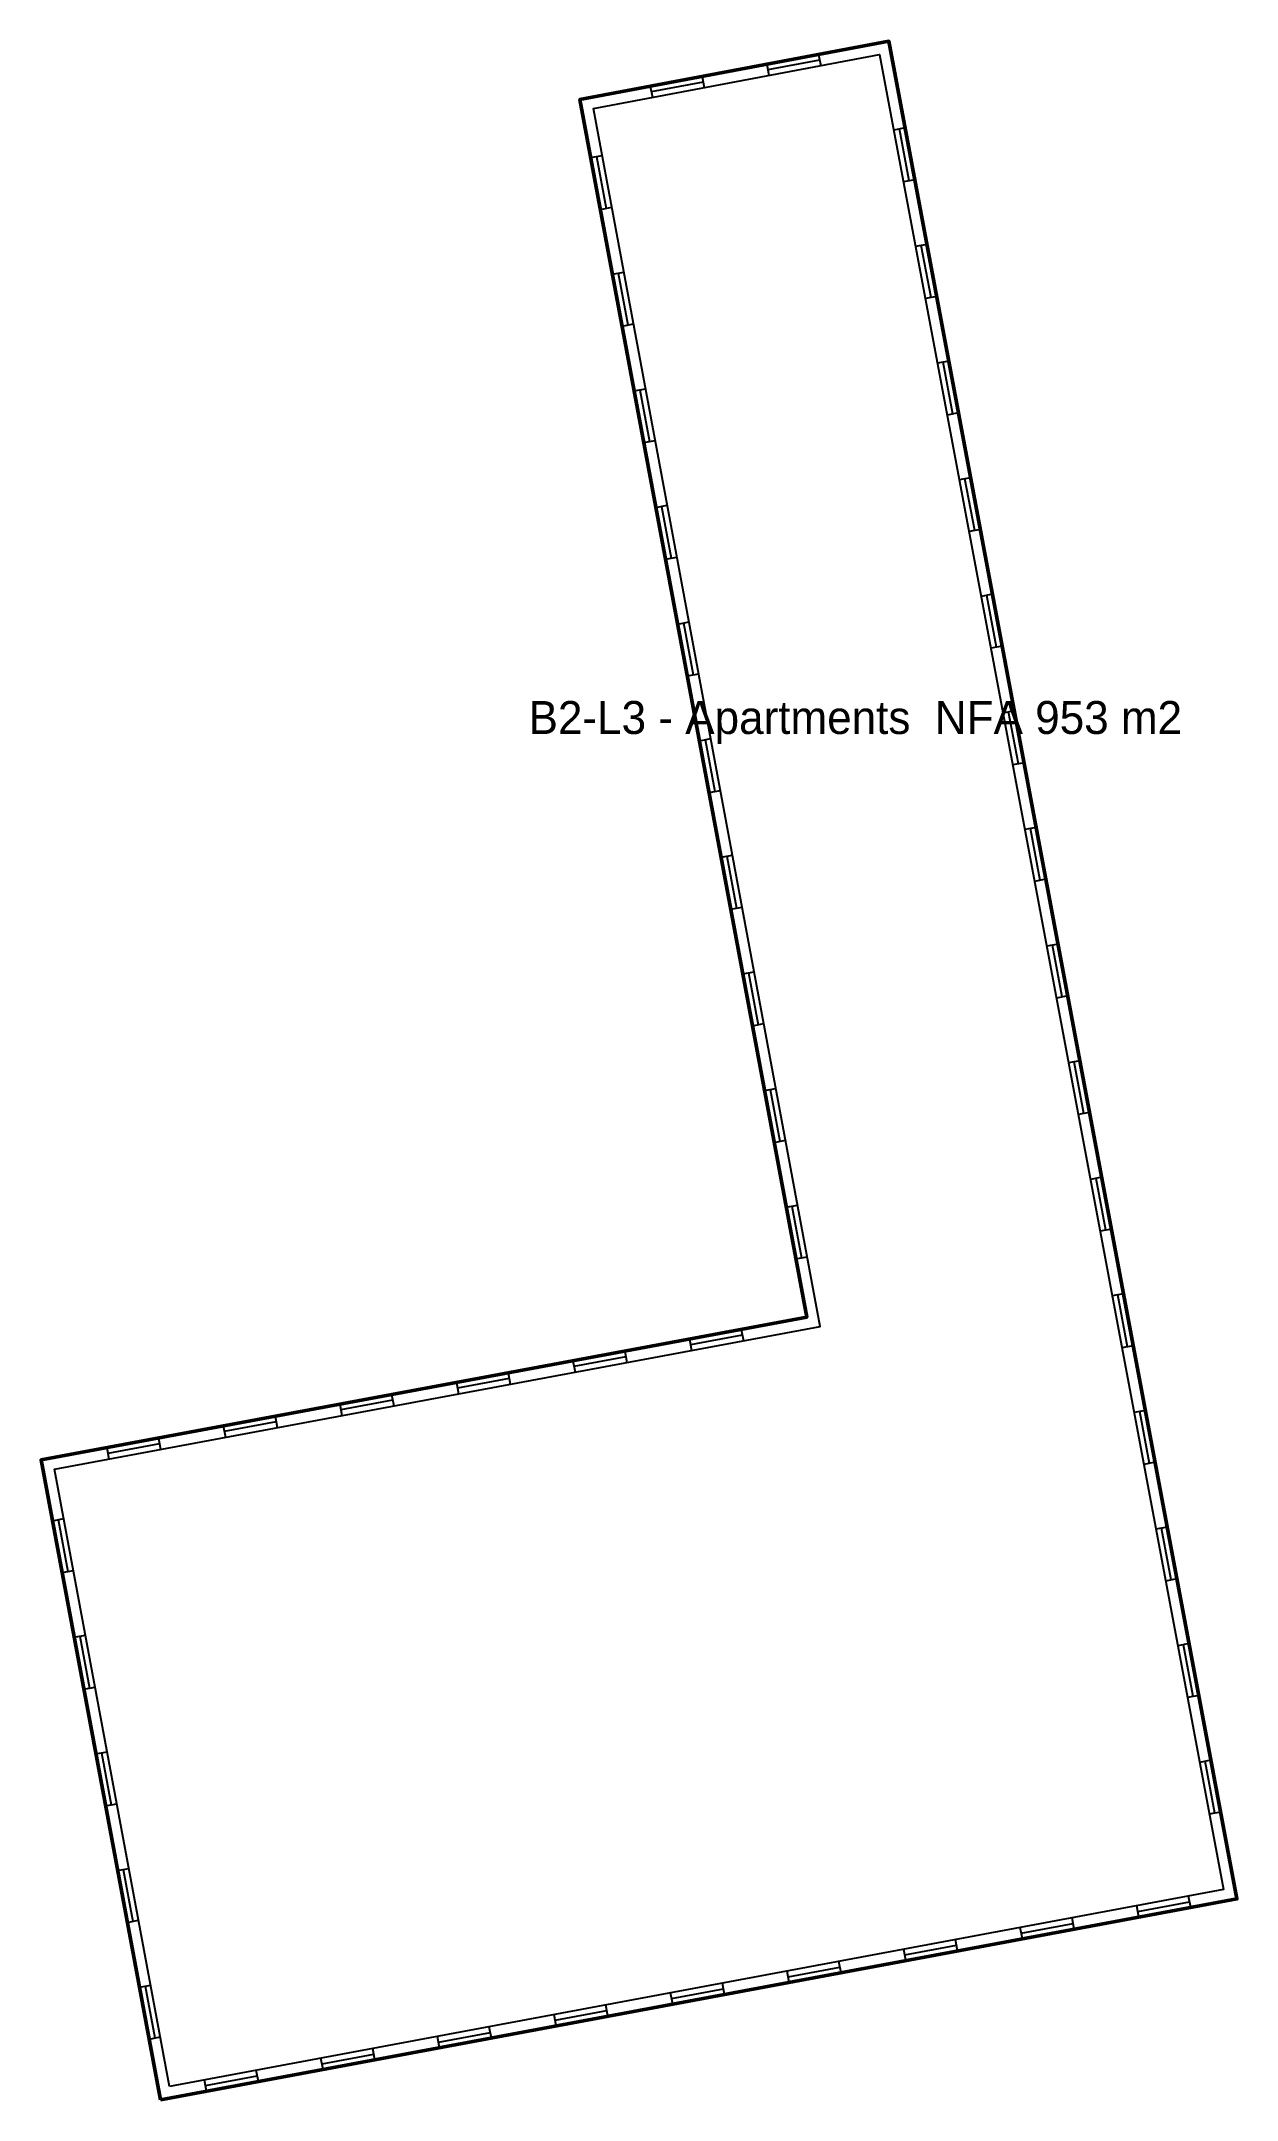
# Model space of a CAD drawing. Header units: metres. Extents: x 65.8 to 102.1, y -72.3 to -9.8.
import ezdxf
from ezdxf.enums import TextEntityAlignment as Align

# ---------------------------------------------------------------- set-up
doc = ezdxf.new("R2010")
doc.units = ezdxf.units.M
for name, color, linetype in [('TEXT', 250, 'Continuous'), ('WALL', 7, 'Continuous'), ('WINDOW', 5, 'Continuous')]:
    doc.layers.add(name, color=color, linetype=linetype)

msp = doc.modelspace()

# ---------------------------------------------------------------- linework, layer by layer
at = {"layer": 'WALL', "lineweight": 50}
msp.add_lwpolyline([(69.41, -72.291), (102.098, -66.192), (91.532, -9.815), (82.15, -11.58), (89.04, -48.54), (65.79, -52.87)], close=True, dxfattribs=at)
at = {"layer": 'WALL'}
msp.add_lwpolyline([(69.69, -71.883), (66.198, -53.15), (89.448, -48.82), (82.558, -11.859), (91.252, -10.223), (101.69, -65.912), (69.69, -71.883)], close=True, dxfattribs=at)
at = {"layer": 'WINDOW'}
for p, q in [((87.824, -10.512), (87.888, -10.856)), ((89.428, -10.389), (87.856, -10.684)), ((89.396, -10.217), (89.461, -10.561)), ((84.286, -11.178), (84.35, -11.522)), ((85.89, -11.054), (84.318, -11.35)), ((85.858, -10.882), (85.923, -11.226)), ((92.025, -12.448), (91.681, -12.513)), ((92.148, -14.053), (91.853, -12.48)), ((82.48, -13.348), (82.824, -13.284)), ((82.652, -13.316), (82.945, -14.889)), ((92.32, -14.021), (91.976, -14.085)), ((82.773, -14.921), (83.117, -14.857)), ((92.688, -15.987), (92.344, -16.051)), ((92.811, -17.591), (92.516, -16.019)), ((83.139, -16.887), (83.483, -16.823)), ((83.311, -16.855), (83.605, -18.428)), ((92.983, -17.559), (92.639, -17.624)), ((83.433, -18.46), (83.777, -18.396)), ((93.352, -19.525), (93.008, -19.589)), ((93.474, -21.13), (93.18, -19.557)), ((83.799, -20.426), (84.143, -20.362)), ((83.971, -20.394), (84.264, -21.967)), ((93.646, -21.098), (93.302, -21.162)), ((84.092, -21.999), (84.436, -21.935)), ((94.015, -23.063), (93.671, -23.128)), ((94.138, -24.668), (93.843, -23.096)), ((84.459, -23.965), (84.803, -23.901)), ((84.631, -23.933), (84.924, -25.506)), ((94.31, -24.636), (93.966, -24.7)), ((84.752, -25.538), (85.096, -25.474)), ((94.678, -26.602), (94.334, -26.666)), ((94.801, -28.207), (94.506, -26.634)), ((85.119, -27.504), (85.463, -27.44)), ((85.291, -27.472), (85.584, -29.045)), ((94.973, -28.174), (94.629, -28.239)), ((85.412, -29.077), (85.756, -29.013)), ((95.341, -30.14), (94.997, -30.205)), ((95.464, -31.745), (95.169, -30.172)), ((85.778, -31.043), (86.122, -30.979)), ((85.95, -31.011), (86.244, -32.584)), ((95.636, -31.713), (95.292, -31.777)), ((86.071, -32.616), (86.416, -32.552)), ((96.004, -33.678), (95.66, -33.743)), ((96.127, -35.283), (95.832, -33.711)), ((86.438, -34.582), (86.782, -34.518)), ((86.61, -34.55), (86.903, -36.123)), ((96.299, -35.251), (95.955, -35.316)), ((86.731, -36.155), (87.075, -36.091)), ((96.668, -37.217), (96.324, -37.281)), ((96.79, -38.822), (96.496, -37.249)), ((87.098, -38.121), (87.442, -38.057)), ((87.27, -38.089), (87.563, -39.662)), ((96.962, -38.789), (96.618, -38.854)), ((87.391, -39.694), (87.735, -39.63)), ((97.331, -40.755), (96.987, -40.82)), ((97.454, -42.36), (97.159, -40.787)), ((87.757, -41.66), (88.102, -41.596)), ((87.93, -41.628), (88.223, -43.201)), ((97.626, -42.328), (97.282, -42.392)), ((88.051, -43.233), (88.395, -43.169)), ((97.994, -44.294), (97.65, -44.358)), ((98.117, -45.898), (97.822, -44.326)), ((88.417, -45.199), (88.761, -45.135)), ((88.589, -45.167), (88.882, -46.74)), ((98.289, -45.866), (97.945, -45.931)), ((88.71, -46.772), (89.055, -46.708)), ((98.657, -47.832), (98.313, -47.896)), ((98.78, -49.437), (98.485, -47.864)), ((85.476, -49.204), (85.54, -49.548)), ((87.081, -49.083), (85.508, -49.376)), ((87.049, -48.911), (87.113, -49.255)), ((81.937, -49.863), (82.001, -50.207)), ((83.542, -49.742), (81.969, -50.035)), ((83.51, -49.57), (83.574, -49.914)), ((98.952, -49.405), (98.608, -49.469)), ((78.398, -50.522), (78.462, -50.866)), ((80.003, -50.401), (78.43, -50.694)), ((79.971, -50.229), (80.035, -50.573)), ((74.859, -51.181), (74.923, -51.525)), ((76.464, -51.06), (74.891, -51.353)), ((76.432, -50.888), (76.496, -51.232)), ((71.32, -51.84), (71.384, -52.184)), ((72.925, -51.719), (71.352, -52.012)), ((72.893, -51.547), (72.957, -51.891)), ((99.32, -51.37), (98.976, -51.435)), ((99.443, -52.975), (99.148, -51.403)), ((69.386, -52.378), (67.813, -52.671)), ((69.354, -52.206), (69.418, -52.55)), ((67.781, -52.499), (67.845, -52.843)), ((99.615, -52.943), (99.271, -53.007)), ((66.134, -54.716), (66.478, -54.652)), ((66.306, -54.684), (66.599, -56.257)), ((99.984, -54.909), (99.639, -54.973)), ((100.106, -56.514), (99.812, -54.941)), ((66.427, -56.289), (66.771, -56.225)), ((100.278, -56.481), (99.934, -56.546)), ((66.794, -58.255), (67.138, -58.191)), ((66.966, -58.223), (67.259, -59.796)), ((100.647, -58.447), (100.303, -58.512)), ((100.769, -60.052), (100.475, -58.479)), ((67.087, -59.828), (67.431, -59.764)), ((100.941, -60.02), (100.597, -60.084)), ((67.453, -61.794), (67.798, -61.73)), ((67.626, -61.762), (67.919, -63.335)), ((101.31, -61.986), (100.966, -62.05)), ((101.433, -63.59), (101.138, -62.018)), ((67.747, -63.367), (68.091, -63.303)), ((101.605, -63.558), (101.261, -63.623)), ((68.113, -65.333), (68.457, -65.269)), ((68.285, -65.301), (68.578, -66.874)), ((100.696, -66.453), (100.632, -66.109)), ((68.406, -66.906), (68.75, -66.842)), ((97.157, -67.113), (97.093, -66.769)), ((99.123, -66.747), (99.059, -66.403)), ((99.091, -66.575), (100.664, -66.281)), ((93.618, -67.774), (93.554, -67.43)), ((95.585, -67.407), (95.52, -67.063)), ((95.552, -67.235), (97.125, -66.941)), ((90.08, -68.434), (90.015, -68.09)), ((92.046, -68.067), (91.981, -67.723)), ((92.014, -67.895), (93.586, -67.602)), ((88.507, -68.728), (88.442, -68.384)), ((88.475, -68.556), (90.047, -68.262)), ((68.773, -68.872), (69.117, -68.808)), ((68.945, -68.84), (69.238, -70.413)), ((84.968, -69.388), (84.904, -69.044)), ((84.936, -69.216), (86.509, -68.922)), ((86.541, -69.094), (86.476, -68.75)), ((81.429, -70.048), (81.365, -69.704)), ((81.397, -69.876), (82.97, -69.583)), ((83.002, -69.755), (82.938, -69.411)), ((69.066, -70.445), (69.41, -70.381)), ((77.89, -70.709), (77.826, -70.365)), ((77.858, -70.537), (79.431, -70.243)), ((79.463, -70.415), (79.399, -70.071)), ((74.351, -71.369), (74.287, -71.025)), ((74.319, -71.197), (75.892, -70.903)), ((75.924, -71.075), (75.86, -70.731)), ((70.812, -72.029), (70.748, -71.685)), ((70.78, -71.857), (72.353, -71.564)), ((72.385, -71.736), (72.321, -71.392))]:
    msp.add_line(p, q, dxfattribs=at)

# ---------------------------------------------------------------- texts
at = {"layer": 'TEXT'}
msp.add_text('B2-L3 - Apartments  NFA 953 m2', height=1, dxfattribs=at).set_placement((90.513, -30.34), align=Align.MIDDLE_CENTER)

doc.saveas('drawing.dxf')
